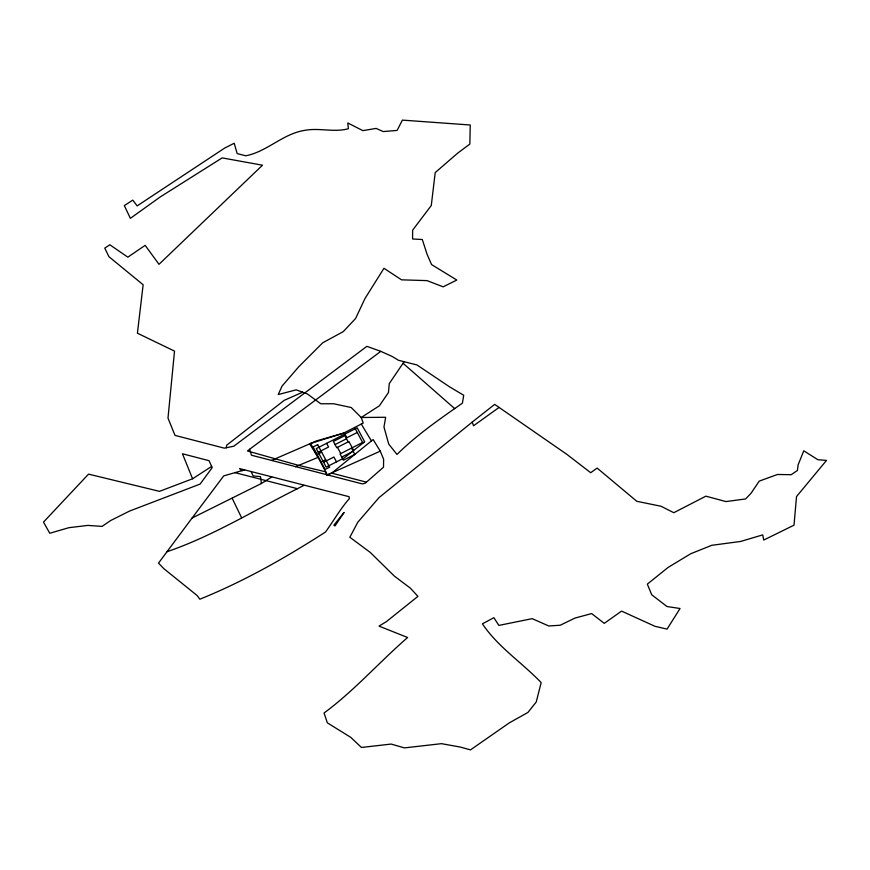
<?xml version="1.0" encoding="UTF-8"?>
<svg xmlns="http://www.w3.org/2000/svg" width="870" height="870" viewBox="0 0 870 870"><rect width="100%" height="100%" fill="white"/><g stroke="black" fill="none" stroke-linecap="round" stroke-linejoin="round"><path stroke-width="1.3" d="M302.608 392.185L296.17 389.847L278.226 394.567L282.032 386.117L298.758 366.781L322.748 342.769L343.291 331.611L355.602 318.485L364.976 298.54L383.964 268.297L401.527 279.835L427.061 280.618L443.167 286.828L456.826 280.042L431.574 264.589L427.072 254.279L422.309 239.533L412.587 238.967L412.63 230.169L431.281 205.527L435.207 172.586L457.968 152.902L469.844 144.083L470.246 124.997L402.364 120.114L397.133 130.413L383.191 131.566L376.09 128.412L362.888 130.641L347.782 122.964L348.359 128.738C333.971 132.719 318.833 127.444 304.108 130.478C282.609 133.991 266.981 151.717 245.742 155.784L237.151 153.588L234.226 143.256L224.732 148.03L137.145 205.907L132.795 200.122L124.323 205.592L130.369 218.337L160.341 196.87L222.144 157.894L262.501 165.202L159.003 264.317L145.149 245.362L127.836 257.161L109.827 244.785L104.77 248.113L108.946 256.704L143.148 284.762L137.416 333.21L174.522 351.11L167.997 418.111L175 435.381L224.319 448.159L226.352 447.745L226.624 445.255L284.218 400.341L302.608 392.185L307.382 393.936L320.726 403.767L333.591 403.745L351.208 407.53L361.213 417.491L363.236 423.07L343.519 433.162L310.612 443.45L327.381 474.879L380.255 451.16L383.626 459.273L383.507 467.19L365.28 483.176L362.388 483.927L251.474 455.227L249.636 449.268L380.81 351.349L392.446 356.602L398.395 360.256L416.969 364.954L449.801 386.998L463.71 395.252L462.416 403.158C439.72 419.09 416.763 434.88 396.992 454.455L388.727 444.091L383.974 427.039L385.66 417.274L361.213 417.491L379.385 405.801L388.455 392.522L389.271 383.583L404.191 361.594M192.096 518.02L158.514 563.118L163.843 568.665L197.153 595.548L199.839 599.212C244.133 581.29 285.469 557.79 325.5 532.016C333.547 520.934 340.29 508.906 349.338 498.619L349.055 496.683L239.544 468.571L241.871 470.659L244.59 469.887L223.72 475.89L192.096 518.02L261.37 483.524L271.777 476.967M249.636 449.268L247.439 450.975L298.617 465.374L325.75 471.823L326.783 475.129L331.698 473.139L373.143 439.557L380.255 451.16M472.258 422.091L378.983 497.64L357.798 522.228L349.849 537.247L370.326 552.483L394.414 576.147L410.346 588.131L417.926 596.374L386.443 621.604L379.015 626.106L407.617 637.514C379.233 662.135 354.362 690.66 324.053 713.008L327.348 722.839L350.795 737.379L361.431 747.461L391.163 744.067L404.43 747.895L441.481 743.665L460.437 747.091L470.474 749.886L509.32 722.861L527.927 712.443L536.246 701.97L541.151 682.591C522.022 662.581 497.934 647.03 482.415 623.823L493.888 617.678L498.847 625.41L532.19 618.657L548.763 625.976L560.236 625.236L574.983 618.07L591.643 613.578L604.269 623.366L621.571 611.099L654.979 626.313L667.062 629.108L680.057 608.489L667.018 606.542L651.717 594.765L647.334 584.129L668.171 567.381L690.736 553.744L711.758 545.305L740.609 541.455L762.718 534.887L763.751 540.042L794.016 525.165L796.518 496.563L826.5 460.404L817.876 459.73L803.782 450.812L798.084 464.928L797.453 470.431L791.232 474.694L777.465 474.476L759.238 481.121L751.049 493.246L745.623 498.945L725.917 501.577L705.885 496.161L673.826 512.702L661.048 506.264L636.775 501.283L597.135 468.071L590.697 472.725L566.881 454.368L494.671 404.376L472.225 422.07L473.53 425.778L499.086 407.432M192.585 478.772L211.627 466.429L209.05 460.687L182.45 453.781L192.585 478.772L159.504 491.354L88.544 474.128L43.5 522.098L49.775 533.256L68.904 527.688L87.935 525.404L102.073 526.394L110.577 520.564L129.597 511.049L200.089 484.09L212.171 467.679L211.627 466.429M303.88 485.362L297.453 488.69C254.257 510.266 212.867 535.996 166.996 551.743M318.224 452.28L328.588 447.017L326.62 443.341M357.276 432.455L346.891 437.73L344.922 434.043M335.059 444.57L346.499 438.763M317.093 454.488L321.661 452.161M321.095 461.992L325.663 459.664M323.564 462.274L333.917 457.022L336.505 461.861M362.605 442.46L340.061 453.944L343.4 460.197L354.84 454.39L351.513 448.137M341.736 457.065L353.176 451.258M343.519 433.162L316.528 440.894L271.494 460.437M295.387 466.755L318.05 457.392L309.676 443.852M226.352 447.745L233.802 446.212L366.857 346.347L380.81 351.349M234.976 472.649L297.453 488.69M331.698 473.139L366.357 482.132M403.027 363.247L454.705 408.639M361.289 424.06L371.436 440.938M355.308 428.779L362.942 443.08M353.666 450.432L348.913 441.514L336.733 447.691L333.395 441.438L344.835 435.631L348.174 441.884M337.462 447.321L340.801 453.574M232.17 498.26L241.61 517.802M251.115 471.573L253.116 475.912L260.522 476.673L261.37 483.524M343.965 512.571L334.983 525.98L333.873 525.175L343.965 512.571M364.628 441.742L344.183 457.957L326.152 467.114L316.267 448.594L357.189 427.822L364.628 441.742M317.659 444.657L313.08 446.984L325.097 469.485L329.676 467.168L317.659 444.657"/></g></svg>
